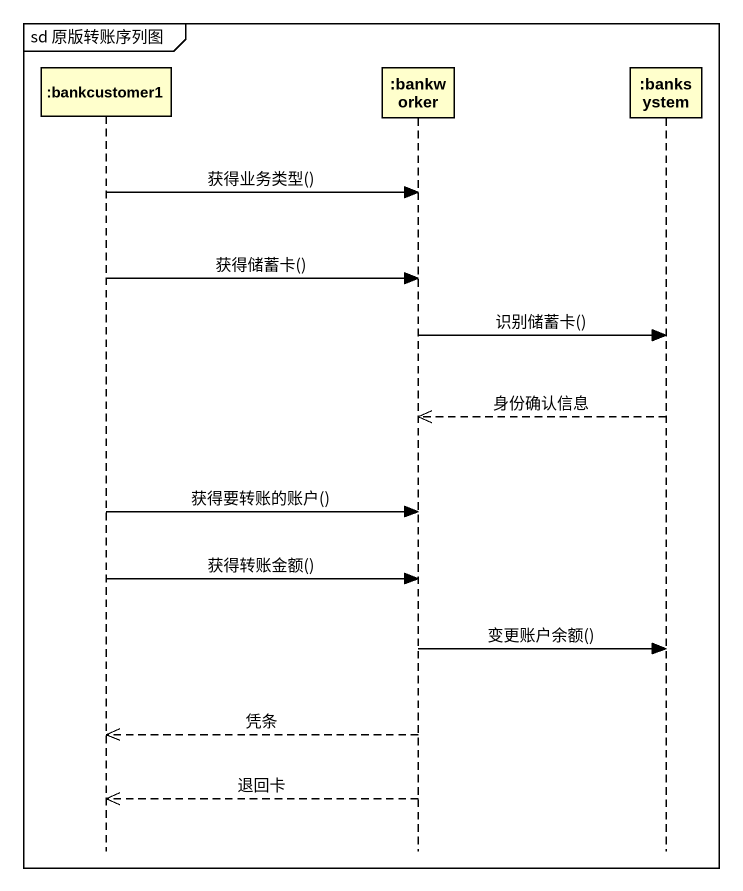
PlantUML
@startuml
mainframe sd 原版转账序列图
hide footbox
participant ":bankcustomer1" as bankcustomer1
participant ":bankworker" as bankworker
participant ":banksystem" as banksystem

bankcustomer1 -> bankworker : 获得业务类型()
bankcustomer1 -> bankworker : 获得储蓄卡()
bankworker -> banksystem : 识别储蓄卡()
banksystem -->> bankworker : 身份确认信息
bankcustomer1 -> bankworker : 获得要转账的账户()
bankcustomer1 -> bankworker : 获得转账金额()
bankworker -> banksystem : 变更账户余额()
bankworker -->> bankcustomer1 : 凭条
bankworker -->> bankcustomer1 : 退回卡
@enduml
